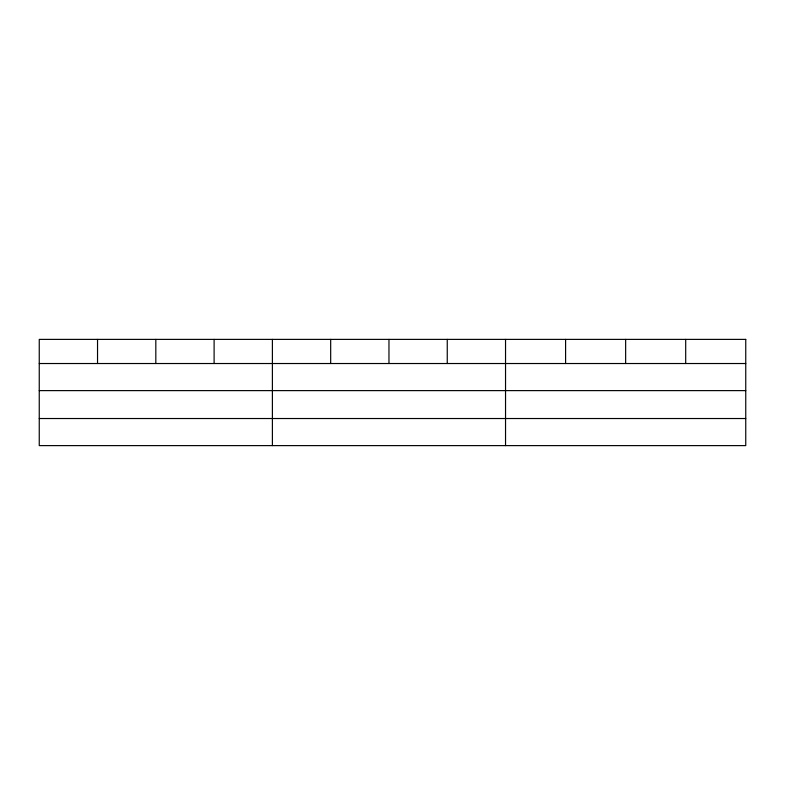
<?xml version="1.0" encoding="UTF-8"?>
<svg xmlns="http://www.w3.org/2000/svg" width="785" height="785" viewBox="0 0 785 785"><rect width="100%" height="100%" fill="white"/><g stroke="black" fill="none" stroke-linecap="round" stroke-linejoin="round"><path stroke-width="1.18" d="M39.25 363.524L745.75 363.524M39.25 390.616L745.75 390.616M39.25 418.523L745.75 418.523M685.697 339.385L685.697 363.524M625.645 339.385L625.645 363.524M565.592 339.385L565.592 363.524M505.54 339.385L505.54 445.615M447.254 339.385L447.254 363.524M388.967 339.385L388.967 363.524M330.681 339.385L330.681 363.524M272.395 339.385L272.395 445.615M214.109 339.385L214.109 363.524M155.822 339.385L155.822 363.524M97.536 339.385L97.536 363.524M745.75 339.385L39.25 339.385L39.25 445.615L745.75 445.615L745.75 339.385"/></g></svg>
